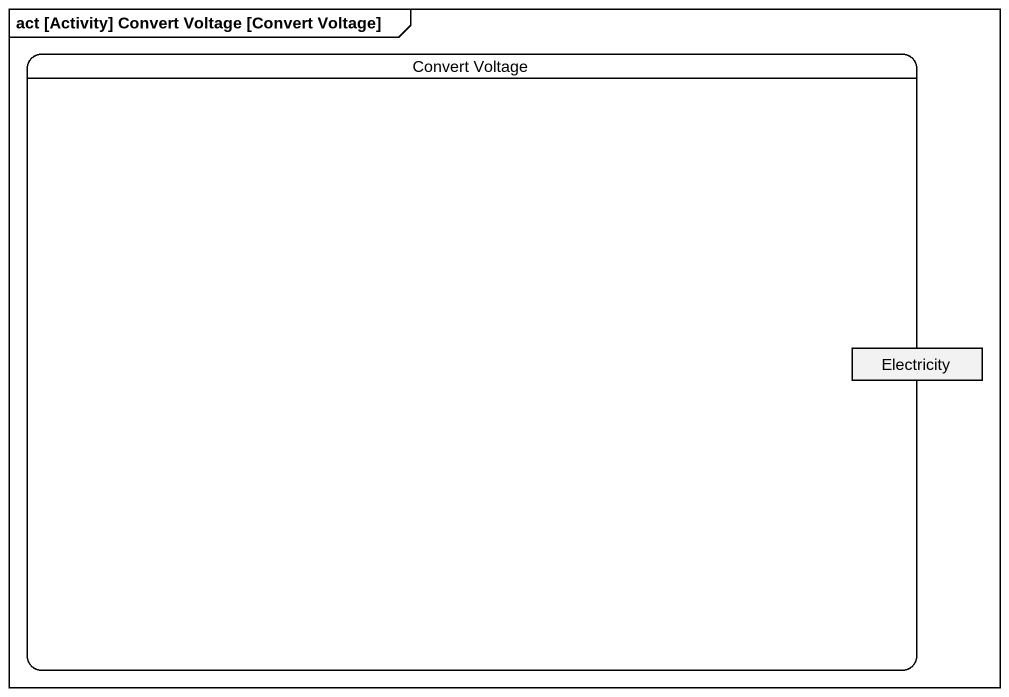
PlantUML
@startuml
mainframe act [Activity] Convert Voltage [Convert Voltage]
hide empty description
state "Convert Voltage" as Convert_Voltage {
  state Electricity <<object>>
}
@enduml
